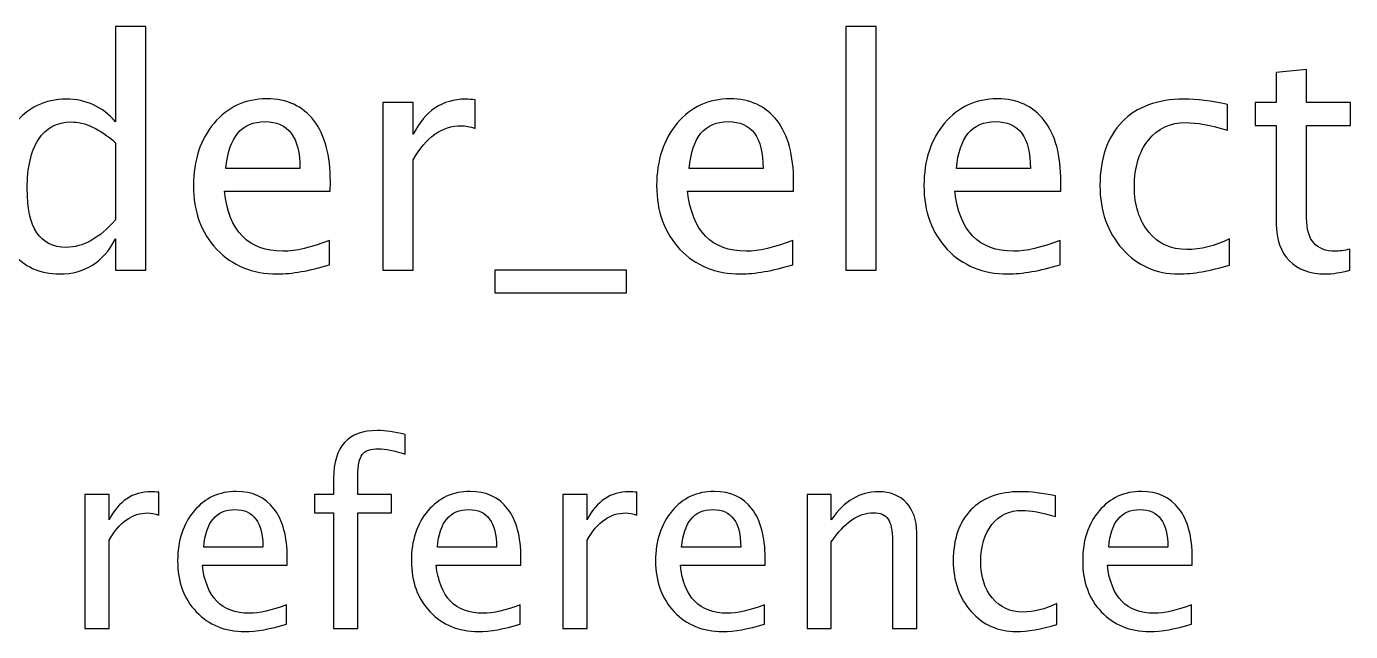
# Model space of a CAD drawing. Header units: centimetres. Extents: x -32.7 to 32.7, y -29.5 to 43.7.
# Drawn here: x -1.83 to 9.26, y 38.65 to 43.71 of the extents above; entities that cross this region are included whole.
import ezdxf

# ---------------------------------------------------------------- set-up
doc = ezdxf.new("R2010")
doc.units = ezdxf.units.CM
doc.header["$MEASUREMENT"] = 0
doc.layers.add('Layer 1', color=7, linetype='Continuous')

msp = doc.modelspace()

# ---------------------------------------------------------------- linework, layer by layer
at = {"layer": 'Layer 1'}
for points, knots in [([(-1.07926, 41.67044), (-1.07926, 41.67044), (-1.07926, 41.9337), (-1.07926, 41.9337), (-1.07926, 41.9337), (-1.18289, 41.73703), (-1.33899, 41.63869), (-1.54757, 41.63869), (-1.54757, 41.63869), (-1.71691, 41.63869), (-1.85008, 41.69999), (-1.94709, 41.82302), (-1.94709, 41.82302), (-2.04411, 41.94605), (-2.09262, 42.11406), (-2.09262, 42.32705), (-2.09262, 42.32705), (-2.09262, 42.55988), (-2.03749, 42.74729), (-1.92769, 42.88929), (-1.92769, 42.88929), (-1.81745, 43.03084), (-1.67281, 43.10183), (-1.49333, 43.10183), (-1.49333, 43.10183), (-1.32709, 43.10183), (-1.18862, 43.03833), (-1.07926, 42.91089), (-1.07926, 42.91089), (-1.07926, 42.91089), (-1.07926, 43.71037), (-1.07926, 43.71037), (-1.07926, 43.71037), (-1.07926, 43.71037), (-0.82526, 43.71037), (-0.82526, 43.71037), (-0.82526, 43.71037), (-0.82526, 43.71037), (-0.82526, 41.67044), (-0.82526, 41.67044), (-0.82526, 41.67044), (-0.82526, 41.67044), (-1.07926, 41.67044), (-1.07926, 41.67044)], [0, 0, 0, 0, 0.08333333, 0.08333333, 0.08333333, 0.08333333, 0.16666667, 0.16666667, 0.16666667, 0.16666667, 0.25, 0.25, 0.25, 0.25, 0.33333333, 0.33333333, 0.33333333, 0.33333333, 0.41666667, 0.41666667, 0.41666667, 0.41666667, 0.5, 0.5, 0.5, 0.5, 0.58333333, 0.58333333, 0.58333333, 0.58333333, 0.66666667, 0.66666667, 0.66666667, 0.66666667, 0.75, 0.75, 0.75, 0.75, 0.83333333, 0.83333333, 0.83333333, 0.83333333, 1, 1, 1, 1]), ([(5.03746, 41.67044), (5.03746, 41.67044), (5.03746, 43.71037), (5.03746, 43.71037), (5.03746, 43.71037), (5.03746, 43.71037), (5.29146, 43.71037), (5.29146, 43.71037), (5.29146, 43.71037), (5.29146, 43.71037), (5.29146, 41.67044), (5.29146, 41.67044), (5.29146, 41.67044), (5.29146, 41.67044), (5.03746, 41.67044), (5.03746, 41.67044)], [0, 0, 0, 0, 0.2, 0.2, 0.2, 0.2, 0.4, 0.4, 0.4, 0.4, 0.6, 0.6, 0.6, 0.6, 1, 1, 1, 1]), ([(9.25844, 41.67088), (9.17995, 41.64927), (9.1116, 41.63869), (9.05383, 41.63869), (9.05383, 41.63869), (8.92418, 41.63869), (8.8232, 41.67573), (8.75088, 41.74981), (8.75088, 41.74981), (8.67812, 41.8239), (8.64196, 41.92664), (8.64196, 42.0585), (8.64196, 42.0585), (8.64196, 42.0585), (8.64196, 42.88223), (8.64196, 42.88223), (8.64196, 42.88223), (8.64196, 42.88223), (8.46646, 42.88223), (8.46646, 42.88223), (8.46646, 42.88223), (8.46646, 42.88223), (8.46646, 43.07273), (8.46646, 43.07273), (8.46646, 43.07273), (8.46646, 43.07273), (8.64196, 43.07273), (8.64196, 43.07273), (8.64196, 43.07273), (8.64196, 43.07273), (8.64196, 43.32629), (8.64196, 43.32629), (8.64196, 43.32629), (8.64196, 43.32629), (8.89596, 43.35054), (8.89596, 43.35054), (8.89596, 43.35054), (8.89596, 43.35054), (8.89596, 43.07273), (8.89596, 43.07273), (8.89596, 43.07273), (8.89596, 43.07273), (9.26373, 43.07273), (9.26373, 43.07273), (9.26373, 43.07273), (9.26373, 43.07273), (9.26373, 42.88223), (9.26373, 42.88223), (9.26373, 42.88223), (9.26373, 42.88223), (8.89596, 42.88223), (8.89596, 42.88223), (8.89596, 42.88223), (8.89596, 42.88223), (8.89596, 42.10436), (8.89596, 42.10436), (8.89596, 42.10436), (8.89596, 41.92091), (8.97578, 41.82919), (9.13497, 41.82919), (9.13497, 41.82919), (9.16892, 41.82919), (9.20993, 41.83492), (9.25844, 41.84595), (9.25844, 41.84595), (9.25844, 41.84595), (9.25844, 41.67088), (9.25844, 41.67088)], [0, 0, 0, 0, 0.05555556, 0.05555556, 0.05555556, 0.05555556, 0.11111111, 0.11111111, 0.11111111, 0.11111111, 0.16666667, 0.16666667, 0.16666667, 0.16666667, 0.22222222, 0.22222222, 0.22222222, 0.22222222, 0.27777778, 0.27777778, 0.27777778, 0.27777778, 0.33333333, 0.33333333, 0.33333333, 0.33333333, 0.38888889, 0.38888889, 0.38888889, 0.38888889, 0.44444444, 0.44444444, 0.44444444, 0.44444444, 0.5, 0.5, 0.5, 0.5, 0.55555556, 0.55555556, 0.55555556, 0.55555556, 0.61111111, 0.61111111, 0.61111111, 0.61111111, 0.66666667, 0.66666667, 0.66666667, 0.66666667, 0.72222222, 0.72222222, 0.72222222, 0.72222222, 0.77777778, 0.77777778, 0.77777778, 0.77777778, 0.83333333, 0.83333333, 0.83333333, 0.83333333, 0.88888889, 0.88888889, 0.88888889, 0.88888889, 1, 1, 1, 1]), ([(0.71285, 41.71542), (0.54219, 41.66427), (0.39623, 41.63869), (0.27452, 41.63869), (0.27452, 41.63869), (0.06682, 41.63869), (-0.10207, 41.70748), (-0.23215, 41.84462), (-0.23215, 41.84462), (-0.36224, 41.98177), (-0.42751, 42.15948), (-0.42751, 42.3782), (-0.42751, 42.3782), (-0.42751, 42.59031), (-0.37018, 42.76449), (-0.25509, 42.90075), (-0.25509, 42.90075), (-0.13999, 43.03657), (0.00729, 43.10448), (0.18677, 43.10448), (0.18677, 43.10448), (0.35654, 43.10448), (0.48795, 43.04407), (0.58056, 42.92324), (0.58056, 42.92324), (0.67316, 42.80241), (0.71946, 42.63132), (0.71946, 42.40951), (0.71946, 42.40951), (0.71946, 42.40951), (0.71814, 42.3319), (0.71814, 42.3319), (0.71814, 42.3319), (0.71814, 42.3319), (-0.16821, 42.3319), (-0.16821, 42.3319), (-0.16821, 42.3319), (-0.13117, 41.99676), (0.03243, 41.82919), (0.32215, 41.82919), (0.32215, 41.82919), (0.42842, 41.82919), (0.55851, 41.85918), (0.71285, 41.91915), (0.71285, 41.91915), (0.71285, 41.91915), (0.71285, 41.71542), (0.71285, 41.71542)], [0, 0, 0, 0, 0.07692308, 0.07692308, 0.07692308, 0.07692308, 0.15384615, 0.15384615, 0.15384615, 0.15384615, 0.23076923, 0.23076923, 0.23076923, 0.23076923, 0.30769231, 0.30769231, 0.30769231, 0.30769231, 0.38461538, 0.38461538, 0.38461538, 0.38461538, 0.46153846, 0.46153846, 0.46153846, 0.46153846, 0.53846154, 0.53846154, 0.53846154, 0.53846154, 0.61538462, 0.61538462, 0.61538462, 0.61538462, 0.69230769, 0.69230769, 0.69230769, 0.69230769, 0.76923077, 0.76923077, 0.76923077, 0.76923077, 0.84615385, 0.84615385, 0.84615385, 0.84615385, 1, 1, 1, 1]), ([(1.15779, 41.67044), (1.15779, 41.67044), (1.15779, 43.07273), (1.15779, 43.07273), (1.15779, 43.07273), (1.15779, 43.07273), (1.41179, 43.07273), (1.41179, 43.07273), (1.41179, 43.07273), (1.41179, 43.07273), (1.41179, 42.80771), (1.41179, 42.80771), (1.41179, 42.80771), (1.51277, 43.00394), (1.65917, 43.10183), (1.85144, 43.10183), (1.85144, 43.10183), (1.87746, 43.10183), (1.9048, 43.09963), (1.93302, 43.09522), (1.93302, 43.09522), (1.93302, 43.09522), (1.93302, 42.85754), (1.93302, 42.85754), (1.93302, 42.85754), (1.88892, 42.87209), (1.85012, 42.87958), (1.8166, 42.87958), (1.8166, 42.87958), (1.65521, 42.87958), (1.52027, 42.78433), (1.41179, 42.59339), (1.41179, 42.59339), (1.41179, 42.59339), (1.41179, 41.67044), (1.41179, 41.67044), (1.41179, 41.67044), (1.41179, 41.67044), (1.15779, 41.67044), (1.15779, 41.67044)], [0, 0, 0, 0, 0.09090909, 0.09090909, 0.09090909, 0.09090909, 0.18181818, 0.18181818, 0.18181818, 0.18181818, 0.27272727, 0.27272727, 0.27272727, 0.27272727, 0.36363636, 0.36363636, 0.36363636, 0.36363636, 0.45454545, 0.45454545, 0.45454545, 0.45454545, 0.54545455, 0.54545455, 0.54545455, 0.54545455, 0.63636364, 0.63636364, 0.63636364, 0.63636364, 0.72727273, 0.72727273, 0.72727273, 0.72727273, 0.81818182, 0.81818182, 0.81818182, 0.81818182, 1, 1, 1, 1]), ([(4.59252, 41.71542), (4.42186, 41.66427), (4.2759, 41.63869), (4.15419, 41.63869), (4.15419, 41.63869), (3.94649, 41.63869), (3.7776, 41.70748), (3.64752, 41.84462), (3.64752, 41.84462), (3.51743, 41.98177), (3.45216, 42.15948), (3.45216, 42.3782), (3.45216, 42.3782), (3.45216, 42.59031), (3.50949, 42.76449), (3.62458, 42.90075), (3.62458, 42.90075), (3.73968, 43.03657), (3.88696, 43.10448), (4.06644, 43.10448), (4.06644, 43.10448), (4.23621, 43.10448), (4.36762, 43.04407), (4.46023, 42.92324), (4.46023, 42.92324), (4.55283, 42.80241), (4.59913, 42.63132), (4.59913, 42.40951), (4.59913, 42.40951), (4.59913, 42.40951), (4.59781, 42.3319), (4.59781, 42.3319), (4.59781, 42.3319), (4.59781, 42.3319), (3.71146, 42.3319), (3.71146, 42.3319), (3.71146, 42.3319), (3.7485, 41.99676), (3.9121, 41.82919), (4.20182, 41.82919), (4.20182, 41.82919), (4.30809, 41.82919), (4.43818, 41.85918), (4.59252, 41.91915), (4.59252, 41.91915), (4.59252, 41.91915), (4.59252, 41.71542), (4.59252, 41.71542)], [0, 0, 0, 0, 0.07692308, 0.07692308, 0.07692308, 0.07692308, 0.15384615, 0.15384615, 0.15384615, 0.15384615, 0.23076923, 0.23076923, 0.23076923, 0.23076923, 0.30769231, 0.30769231, 0.30769231, 0.30769231, 0.38461538, 0.38461538, 0.38461538, 0.38461538, 0.46153846, 0.46153846, 0.46153846, 0.46153846, 0.53846154, 0.53846154, 0.53846154, 0.53846154, 0.61538462, 0.61538462, 0.61538462, 0.61538462, 0.69230769, 0.69230769, 0.69230769, 0.69230769, 0.76923077, 0.76923077, 0.76923077, 0.76923077, 0.84615385, 0.84615385, 0.84615385, 0.84615385, 1, 1, 1, 1]), ([(6.83133, 41.71542), (6.66067, 41.66427), (6.51471, 41.63869), (6.393, 41.63869), (6.393, 41.63869), (6.1853, 41.63869), (6.01641, 41.70748), (5.88633, 41.84462), (5.88633, 41.84462), (5.75624, 41.98177), (5.69097, 42.15948), (5.69097, 42.3782), (5.69097, 42.3782), (5.69097, 42.59031), (5.7483, 42.76449), (5.86339, 42.90075), (5.86339, 42.90075), (5.97849, 43.03657), (6.12577, 43.10448), (6.30525, 43.10448), (6.30525, 43.10448), (6.47502, 43.10448), (6.60643, 43.04407), (6.69904, 42.92324), (6.69904, 42.92324), (6.79164, 42.80241), (6.83794, 42.63132), (6.83794, 42.40951), (6.83794, 42.40951), (6.83794, 42.40951), (6.83662, 42.3319), (6.83662, 42.3319), (6.83662, 42.3319), (6.83662, 42.3319), (5.95027, 42.3319), (5.95027, 42.3319), (5.95027, 42.3319), (5.98731, 41.99676), (6.15091, 41.82919), (6.44063, 41.82919), (6.44063, 41.82919), (6.5469, 41.82919), (6.67699, 41.85918), (6.83133, 41.91915), (6.83133, 41.91915), (6.83133, 41.91915), (6.83133, 41.71542), (6.83133, 41.71542)], [0, 0, 0, 0, 0.07692308, 0.07692308, 0.07692308, 0.07692308, 0.15384615, 0.15384615, 0.15384615, 0.15384615, 0.23076923, 0.23076923, 0.23076923, 0.23076923, 0.30769231, 0.30769231, 0.30769231, 0.30769231, 0.38461538, 0.38461538, 0.38461538, 0.38461538, 0.46153846, 0.46153846, 0.46153846, 0.46153846, 0.53846154, 0.53846154, 0.53846154, 0.53846154, 0.61538462, 0.61538462, 0.61538462, 0.61538462, 0.69230769, 0.69230769, 0.69230769, 0.69230769, 0.76923077, 0.76923077, 0.76923077, 0.76923077, 0.84615385, 0.84615385, 0.84615385, 0.84615385, 1, 1, 1, 1]), ([(8.24994, 41.71277), (8.08545, 41.66338), (7.94346, 41.63869), (7.82396, 41.63869), (7.82396, 41.63869), (7.63434, 41.63869), (7.47735, 41.7088), (7.35256, 41.84859), (7.35256, 41.84859), (7.22776, 41.98882), (7.16514, 42.16565), (7.16514, 42.37864), (7.16514, 42.37864), (7.16514, 42.60618), (7.22688, 42.78389), (7.35035, 42.91089), (7.35035, 42.91089), (7.47382, 43.03833), (7.64624, 43.10183), (7.86761, 43.10183), (7.86761, 43.10183), (7.97653, 43.10183), (8.09912, 43.08684), (8.23406, 43.05685), (8.23406, 43.05685), (8.23406, 43.05685), (8.23406, 42.84254), (8.23406, 42.84254), (8.23406, 42.84254), (8.09074, 42.88488), (7.97389, 42.90604), (7.88393, 42.90604), (7.88393, 42.90604), (7.7534, 42.90604), (7.64889, 42.85709), (7.57084, 42.75964), (7.57084, 42.75964), (7.49279, 42.66219), (7.45354, 42.5321), (7.45354, 42.36982), (7.45354, 42.36982), (7.45354, 42.21239), (7.49411, 42.08539), (7.57481, 41.98794), (7.57481, 41.98794), (7.65551, 41.89093), (7.7609, 41.84242), (7.89187, 41.84242), (7.89187, 41.84242), (8.00784, 41.84242), (8.1269, 41.87241), (8.24994, 41.93238), (8.24994, 41.93238), (8.24994, 41.93238), (8.24994, 41.71277), (8.24994, 41.71277)], [0, 0, 0, 0, 0.06666667, 0.06666667, 0.06666667, 0.06666667, 0.13333333, 0.13333333, 0.13333333, 0.13333333, 0.2, 0.2, 0.2, 0.2, 0.26666667, 0.26666667, 0.26666667, 0.26666667, 0.33333333, 0.33333333, 0.33333333, 0.33333333, 0.4, 0.4, 0.4, 0.4, 0.46666667, 0.46666667, 0.46666667, 0.46666667, 0.53333333, 0.53333333, 0.53333333, 0.53333333, 0.6, 0.6, 0.6, 0.6, 0.66666667, 0.66666667, 0.66666667, 0.66666667, 0.73333333, 0.73333333, 0.73333333, 0.73333333, 0.8, 0.8, 0.8, 0.8, 0.86666667, 0.86666667, 0.86666667, 0.86666667, 1, 1, 1, 1]), ([(-1.07926, 42.73715), (-1.21111, 42.85313), (-1.33591, 42.91133), (-1.45409, 42.91133), (-1.45409, 42.91133), (-1.5705, 42.91133), (-1.66046, 42.86283), (-1.7244, 42.76537), (-1.7244, 42.76537), (-1.78834, 42.66836), (-1.82009, 42.53078), (-1.82009, 42.35262), (-1.82009, 42.35262), (-1.82009, 42.02498), (-1.71162, 41.86094), (-1.49422, 41.86094), (-1.49422, 41.86094), (-1.35311, 41.86094), (-1.21464, 41.93811), (-1.07926, 42.09201), (-1.07926, 42.09201), (-1.07926, 42.09201), (-1.07926, 42.73715), (-1.07926, 42.73715)], [0, 0, 0, 0, 0.14285714, 0.14285714, 0.14285714, 0.14285714, 0.28571429, 0.28571429, 0.28571429, 0.28571429, 0.42857143, 0.42857143, 0.42857143, 0.42857143, 0.57142857, 0.57142857, 0.57142857, 0.57142857, 0.71428571, 0.71428571, 0.71428571, 0.71428571, 1, 1, 1, 1]), ([(-0.15498, 42.5224), (-0.15498, 42.5224), (0.46414, 42.5224), (0.46414, 42.5224), (0.46414, 42.5224), (0.46414, 42.78345), (0.36668, 42.91398), (0.17222, 42.91398), (0.17222, 42.91398), (-0.02358, 42.91398), (-0.1325, 42.78345), (-0.15498, 42.5224)], [0, 0, 0, 0, 0.25, 0.25, 0.25, 0.25, 0.5, 0.5, 0.5, 0.5, 1, 1, 1, 1]), ([(3.72469, 42.5224), (3.72469, 42.5224), (4.34381, 42.5224), (4.34381, 42.5224), (4.34381, 42.5224), (4.34381, 42.78345), (4.24635, 42.91398), (4.05189, 42.91398), (4.05189, 42.91398), (3.85609, 42.91398), (3.74717, 42.78345), (3.72469, 42.5224)], [0, 0, 0, 0, 0.25, 0.25, 0.25, 0.25, 0.5, 0.5, 0.5, 0.5, 1, 1, 1, 1]), ([(5.9635, 42.5224), (5.9635, 42.5224), (6.58262, 42.5224), (6.58262, 42.5224), (6.58262, 42.5224), (6.58262, 42.78345), (6.48516, 42.91398), (6.2907, 42.91398), (6.2907, 42.91398), (6.0949, 42.91398), (5.98598, 42.78345), (5.9635, 42.5224)], [0, 0, 0, 0, 0.25, 0.25, 0.25, 0.25, 0.5, 0.5, 0.5, 0.5, 1, 1, 1, 1]), ([(2.0975, 41.47994), (2.0975, 41.47994), (2.0975, 41.67044), (2.0975, 41.67044), (2.0975, 41.67044), (2.0975, 41.67044), (3.19817, 41.67044), (3.19817, 41.67044), (3.19817, 41.67044), (3.19817, 41.67044), (3.19817, 41.47994), (3.19817, 41.47994), (3.19817, 41.47994), (3.19817, 41.47994), (2.0975, 41.47994), (2.0975, 41.47994)], [0, 0, 0, 0, 0.2, 0.2, 0.2, 0.2, 0.4, 0.4, 0.4, 0.4, 0.6, 0.6, 0.6, 0.6, 1, 1, 1, 1]), ([(0.7465, 38.67044), (0.7465, 38.67044), (0.7465, 39.63987), (0.7465, 39.63987), (0.7465, 39.63987), (0.7465, 39.63987), (0.5874, 39.63987), (0.5874, 39.63987), (0.5874, 39.63987), (0.5874, 39.63987), (0.5874, 39.79228), (0.5874, 39.79228), (0.5874, 39.79228), (0.5874, 39.79228), (0.7465, 39.79228), (0.7465, 39.79228), (0.7465, 39.79228), (0.7465, 39.79228), (0.7465, 39.92668), (0.7465, 39.92668), (0.7465, 39.92668), (0.7465, 40.19409), (0.86856, 40.32779), (1.11268, 40.32779), (1.11268, 40.32779), (1.18112, 40.32779), (1.25873, 40.3165), (1.34552, 40.29393), (1.34552, 40.29393), (1.34552, 40.29393), (1.34552, 40.13094), (1.34552, 40.13094), (1.34552, 40.13094), (1.25344, 40.16058), (1.17971, 40.17539), (1.12433, 40.17539), (1.12433, 40.17539), (1.05695, 40.17539), (1.01108, 40.15952), (0.98674, 40.12741), (0.98674, 40.12741), (0.96205, 40.09531), (0.9497, 40.03569), (0.9497, 39.94856), (0.9497, 39.94856), (0.9497, 39.94856), (0.9497, 39.79228), (0.9497, 39.79228), (0.9497, 39.79228), (0.9497, 39.79228), (1.23157, 39.79228), (1.23157, 39.79228), (1.23157, 39.79228), (1.23157, 39.79228), (1.23157, 39.63987), (1.23157, 39.63987), (1.23157, 39.63987), (1.23157, 39.63987), (0.9497, 39.63987), (0.9497, 39.63987), (0.9497, 39.63987), (0.9497, 39.63987), (0.9497, 38.67044), (0.9497, 38.67044), (0.9497, 38.67044), (0.9497, 38.67044), (0.7465, 38.67044), (0.7465, 38.67044)], [0, 0, 0, 0, 0.05555556, 0.05555556, 0.05555556, 0.05555556, 0.11111111, 0.11111111, 0.11111111, 0.11111111, 0.16666667, 0.16666667, 0.16666667, 0.16666667, 0.22222222, 0.22222222, 0.22222222, 0.22222222, 0.27777778, 0.27777778, 0.27777778, 0.27777778, 0.33333333, 0.33333333, 0.33333333, 0.33333333, 0.38888889, 0.38888889, 0.38888889, 0.38888889, 0.44444444, 0.44444444, 0.44444444, 0.44444444, 0.5, 0.5, 0.5, 0.5, 0.55555556, 0.55555556, 0.55555556, 0.55555556, 0.61111111, 0.61111111, 0.61111111, 0.61111111, 0.66666667, 0.66666667, 0.66666667, 0.66666667, 0.72222222, 0.72222222, 0.72222222, 0.72222222, 0.77777778, 0.77777778, 0.77777778, 0.77777778, 0.83333333, 0.83333333, 0.83333333, 0.83333333, 0.88888889, 0.88888889, 0.88888889, 0.88888889, 1, 1, 1, 1]), ([(-1.33701, 38.67044), (-1.33701, 38.67044), (-1.33701, 39.79228), (-1.33701, 39.79228), (-1.33701, 39.79228), (-1.33701, 39.79228), (-1.13381, 39.79228), (-1.13381, 39.79228), (-1.13381, 39.79228), (-1.13381, 39.79228), (-1.13381, 39.58026), (-1.13381, 39.58026), (-1.13381, 39.58026), (-1.05302, 39.73724), (-0.9359, 39.81556), (-0.78209, 39.81556), (-0.78209, 39.81556), (-0.76128, 39.81556), (-0.7394, 39.81379), (-0.71683, 39.81027), (-0.71683, 39.81027), (-0.71683, 39.81027), (-0.71683, 39.62012), (-0.71683, 39.62012), (-0.71683, 39.62012), (-0.7521, 39.63176), (-0.78315, 39.63776), (-0.80996, 39.63776), (-0.80996, 39.63776), (-0.93908, 39.63776), (-1.04703, 39.56156), (-1.13381, 39.40881), (-1.13381, 39.40881), (-1.13381, 39.40881), (-1.13381, 38.67044), (-1.13381, 38.67044), (-1.13381, 38.67044), (-1.13381, 38.67044), (-1.33701, 38.67044), (-1.33701, 38.67044)], [0, 0, 0, 0, 0.09090909, 0.09090909, 0.09090909, 0.09090909, 0.18181818, 0.18181818, 0.18181818, 0.18181818, 0.27272727, 0.27272727, 0.27272727, 0.27272727, 0.36363636, 0.36363636, 0.36363636, 0.36363636, 0.45454545, 0.45454545, 0.45454545, 0.45454545, 0.54545455, 0.54545455, 0.54545455, 0.54545455, 0.63636364, 0.63636364, 0.63636364, 0.63636364, 0.72727273, 0.72727273, 0.72727273, 0.72727273, 0.81818182, 0.81818182, 0.81818182, 0.81818182, 1, 1, 1, 1]), ([(0.35244, 38.70642), (0.21592, 38.6655), (0.09915, 38.64504), (0.00178, 38.64504), (0.00178, 38.64504), (-0.16438, 38.64504), (-0.29949, 38.70007), (-0.40356, 38.80979), (-0.40356, 38.80979), (-0.50763, 38.9195), (-0.55984, 39.06167), (-0.55984, 39.23665), (-0.55984, 39.23665), (-0.55984, 39.40634), (-0.51398, 39.54568), (-0.4219, 39.65469), (-0.4219, 39.65469), (-0.32983, 39.76335), (-0.212, 39.81768), (-0.06842, 39.81768), (-0.06842, 39.81768), (0.0674, 39.81768), (0.17253, 39.76934), (0.24661, 39.67268), (0.24661, 39.67268), (0.32069, 39.57602), (0.35774, 39.43914), (0.35774, 39.2617), (0.35774, 39.2617), (0.35774, 39.2617), (0.35668, 39.19961), (0.35668, 39.19961), (0.35668, 39.19961), (0.35668, 39.19961), (-0.35241, 39.19961), (-0.35241, 39.19961), (-0.35241, 39.19961), (-0.32277, 38.9315), (-0.19189, 38.79744), (0.03988, 38.79744), (0.03988, 38.79744), (0.1249, 38.79744), (0.22897, 38.82143), (0.35244, 38.86941), (0.35244, 38.86941), (0.35244, 38.86941), (0.35244, 38.70642), (0.35244, 38.70642)], [0, 0, 0, 0, 0.07692308, 0.07692308, 0.07692308, 0.07692308, 0.15384615, 0.15384615, 0.15384615, 0.15384615, 0.23076923, 0.23076923, 0.23076923, 0.23076923, 0.30769231, 0.30769231, 0.30769231, 0.30769231, 0.38461538, 0.38461538, 0.38461538, 0.38461538, 0.46153846, 0.46153846, 0.46153846, 0.46153846, 0.53846154, 0.53846154, 0.53846154, 0.53846154, 0.61538462, 0.61538462, 0.61538462, 0.61538462, 0.69230769, 0.69230769, 0.69230769, 0.69230769, 0.76923077, 0.76923077, 0.76923077, 0.76923077, 0.84615385, 0.84615385, 0.84615385, 0.84615385, 1, 1, 1, 1]), ([(2.31001, 38.70642), (2.17349, 38.6655), (2.05672, 38.64504), (1.95935, 38.64504), (1.95935, 38.64504), (1.79319, 38.64504), (1.65808, 38.70007), (1.55401, 38.80979), (1.55401, 38.80979), (1.44994, 38.9195), (1.39773, 39.06167), (1.39773, 39.23665), (1.39773, 39.23665), (1.39773, 39.40634), (1.44359, 39.54568), (1.53567, 39.65469), (1.53567, 39.65469), (1.62774, 39.76335), (1.74557, 39.81768), (1.88915, 39.81768), (1.88915, 39.81768), (2.02497, 39.81768), (2.1301, 39.76934), (2.20418, 39.67268), (2.20418, 39.67268), (2.27826, 39.57602), (2.31531, 39.43914), (2.31531, 39.2617), (2.31531, 39.2617), (2.31531, 39.2617), (2.31425, 39.19961), (2.31425, 39.19961), (2.31425, 39.19961), (2.31425, 39.19961), (1.60516, 39.19961), (1.60516, 39.19961), (1.60516, 39.19961), (1.6348, 38.9315), (1.76568, 38.79744), (1.99745, 38.79744), (1.99745, 38.79744), (2.08247, 38.79744), (2.18654, 38.82143), (2.31001, 38.86941), (2.31001, 38.86941), (2.31001, 38.86941), (2.31001, 38.70642), (2.31001, 38.70642)], [0, 0, 0, 0, 0.07692308, 0.07692308, 0.07692308, 0.07692308, 0.15384615, 0.15384615, 0.15384615, 0.15384615, 0.23076923, 0.23076923, 0.23076923, 0.23076923, 0.30769231, 0.30769231, 0.30769231, 0.30769231, 0.38461538, 0.38461538, 0.38461538, 0.38461538, 0.46153846, 0.46153846, 0.46153846, 0.46153846, 0.53846154, 0.53846154, 0.53846154, 0.53846154, 0.61538462, 0.61538462, 0.61538462, 0.61538462, 0.69230769, 0.69230769, 0.69230769, 0.69230769, 0.76923077, 0.76923077, 0.76923077, 0.76923077, 0.84615385, 0.84615385, 0.84615385, 0.84615385, 1, 1, 1, 1]), ([(2.66597, 38.67044), (2.66597, 38.67044), (2.66597, 39.79228), (2.66597, 39.79228), (2.66597, 39.79228), (2.66597, 39.79228), (2.86917, 39.79228), (2.86917, 39.79228), (2.86917, 39.79228), (2.86917, 39.79228), (2.86917, 39.58026), (2.86917, 39.58026), (2.86917, 39.58026), (2.94996, 39.73724), (3.06708, 39.81556), (3.22089, 39.81556), (3.22089, 39.81556), (3.2417, 39.81556), (3.26358, 39.81379), (3.28615, 39.81027), (3.28615, 39.81027), (3.28615, 39.81027), (3.28615, 39.62012), (3.28615, 39.62012), (3.28615, 39.62012), (3.25088, 39.63176), (3.21983, 39.63776), (3.19302, 39.63776), (3.19302, 39.63776), (3.0639, 39.63776), (2.95595, 39.56156), (2.86917, 39.40881), (2.86917, 39.40881), (2.86917, 39.40881), (2.86917, 38.67044), (2.86917, 38.67044), (2.86917, 38.67044), (2.86917, 38.67044), (2.66597, 38.67044), (2.66597, 38.67044)], [0, 0, 0, 0, 0.09090909, 0.09090909, 0.09090909, 0.09090909, 0.18181818, 0.18181818, 0.18181818, 0.18181818, 0.27272727, 0.27272727, 0.27272727, 0.27272727, 0.36363636, 0.36363636, 0.36363636, 0.36363636, 0.45454545, 0.45454545, 0.45454545, 0.45454545, 0.54545455, 0.54545455, 0.54545455, 0.54545455, 0.63636364, 0.63636364, 0.63636364, 0.63636364, 0.72727273, 0.72727273, 0.72727273, 0.72727273, 0.81818182, 0.81818182, 0.81818182, 0.81818182, 1, 1, 1, 1]), ([(4.35542, 38.70642), (4.2189, 38.6655), (4.10213, 38.64504), (4.00476, 38.64504), (4.00476, 38.64504), (3.8386, 38.64504), (3.70349, 38.70007), (3.59942, 38.80979), (3.59942, 38.80979), (3.49535, 38.9195), (3.44314, 39.06167), (3.44314, 39.23665), (3.44314, 39.23665), (3.44314, 39.40634), (3.489, 39.54568), (3.58108, 39.65469), (3.58108, 39.65469), (3.67315, 39.76335), (3.79098, 39.81768), (3.93456, 39.81768), (3.93456, 39.81768), (4.07038, 39.81768), (4.17551, 39.76934), (4.24959, 39.67268), (4.24959, 39.67268), (4.32367, 39.57602), (4.36072, 39.43914), (4.36072, 39.2617), (4.36072, 39.2617), (4.36072, 39.2617), (4.35966, 39.19961), (4.35966, 39.19961), (4.35966, 39.19961), (4.35966, 39.19961), (3.65057, 39.19961), (3.65057, 39.19961), (3.65057, 39.19961), (3.68021, 38.9315), (3.81109, 38.79744), (4.04286, 38.79744), (4.04286, 38.79744), (4.12788, 38.79744), (4.23195, 38.82143), (4.35542, 38.86941), (4.35542, 38.86941), (4.35542, 38.86941), (4.35542, 38.70642), (4.35542, 38.70642)], [0, 0, 0, 0, 0.07692308, 0.07692308, 0.07692308, 0.07692308, 0.15384615, 0.15384615, 0.15384615, 0.15384615, 0.23076923, 0.23076923, 0.23076923, 0.23076923, 0.30769231, 0.30769231, 0.30769231, 0.30769231, 0.38461538, 0.38461538, 0.38461538, 0.38461538, 0.46153846, 0.46153846, 0.46153846, 0.46153846, 0.53846154, 0.53846154, 0.53846154, 0.53846154, 0.61538462, 0.61538462, 0.61538462, 0.61538462, 0.69230769, 0.69230769, 0.69230769, 0.69230769, 0.76923077, 0.76923077, 0.76923077, 0.76923077, 0.84615385, 0.84615385, 0.84615385, 0.84615385, 1, 1, 1, 1]), ([(4.71138, 38.67044), (4.71138, 38.67044), (4.71138, 39.79228), (4.71138, 39.79228), (4.71138, 39.79228), (4.71138, 39.79228), (4.91458, 39.79228), (4.91458, 39.79228), (4.91458, 39.79228), (4.91458, 39.79228), (4.91458, 39.58026), (4.91458, 39.58026), (4.91458, 39.58026), (5.02218, 39.73724), (5.15412, 39.81556), (5.31005, 39.81556), (5.31005, 39.81556), (5.40812, 39.81556), (5.48608, 39.78487), (5.54358, 39.72313), (5.54358, 39.72313), (5.60109, 39.66175), (5.63002, 39.57884), (5.63002, 39.47513), (5.63002, 39.47513), (5.63002, 39.47513), (5.63002, 38.67044), (5.63002, 38.67044), (5.63002, 38.67044), (5.63002, 38.67044), (5.42681, 38.67044), (5.42681, 38.67044), (5.42681, 38.67044), (5.42681, 38.67044), (5.42681, 39.40881), (5.42681, 39.40881), (5.42681, 39.40881), (5.42681, 39.49206), (5.41447, 39.55133), (5.39013, 39.58661), (5.39013, 39.58661), (5.36543, 39.62224), (5.32486, 39.63987), (5.26806, 39.63987), (5.26806, 39.63987), (5.14318, 39.63987), (5.02535, 39.55838), (4.91458, 39.3954), (4.91458, 39.3954), (4.91458, 39.3954), (4.91458, 38.67044), (4.91458, 38.67044), (4.91458, 38.67044), (4.91458, 38.67044), (4.71138, 38.67044), (4.71138, 38.67044)], [0, 0, 0, 0, 0.06666667, 0.06666667, 0.06666667, 0.06666667, 0.13333333, 0.13333333, 0.13333333, 0.13333333, 0.2, 0.2, 0.2, 0.2, 0.26666667, 0.26666667, 0.26666667, 0.26666667, 0.33333333, 0.33333333, 0.33333333, 0.33333333, 0.4, 0.4, 0.4, 0.4, 0.46666667, 0.46666667, 0.46666667, 0.46666667, 0.53333333, 0.53333333, 0.53333333, 0.53333333, 0.6, 0.6, 0.6, 0.6, 0.66666667, 0.66666667, 0.66666667, 0.66666667, 0.73333333, 0.73333333, 0.73333333, 0.73333333, 0.8, 0.8, 0.8, 0.8, 0.86666667, 0.86666667, 0.86666667, 0.86666667, 1, 1, 1, 1]), ([(6.80406, 38.70431), (6.67248, 38.6648), (6.55888, 38.64504), (6.46328, 38.64504), (6.46328, 38.64504), (6.31159, 38.64504), (6.186, 38.70113), (6.08616, 38.81296), (6.08616, 38.81296), (5.98632, 38.92515), (5.93623, 39.06661), (5.93623, 39.237), (5.93623, 39.237), (5.93623, 39.41904), (5.98562, 39.56121), (6.0844, 39.66281), (6.0844, 39.66281), (6.18318, 39.76476), (6.32111, 39.81556), (6.49821, 39.81556), (6.49821, 39.81556), (6.58534, 39.81556), (6.68341, 39.80356), (6.79136, 39.77958), (6.79136, 39.77958), (6.79136, 39.77958), (6.79136, 39.60812), (6.79136, 39.60812), (6.79136, 39.60812), (6.67671, 39.64199), (6.58323, 39.65892), (6.51126, 39.65892), (6.51126, 39.65892), (6.40684, 39.65892), (6.32323, 39.61977), (6.26079, 39.5418), (6.26079, 39.5418), (6.19834, 39.46384), (6.16695, 39.35977), (6.16695, 39.22995), (6.16695, 39.22995), (6.16695, 39.104), (6.1994, 39.0024), (6.26396, 38.92444), (6.26396, 38.92444), (6.32852, 38.84683), (6.41283, 38.80802), (6.51761, 38.80802), (6.51761, 38.80802), (6.61039, 38.80802), (6.70564, 38.83201), (6.80406, 38.87999), (6.80406, 38.87999), (6.80406, 38.87999), (6.80406, 38.70431), (6.80406, 38.70431)], [0, 0, 0, 0, 0.06666667, 0.06666667, 0.06666667, 0.06666667, 0.13333333, 0.13333333, 0.13333333, 0.13333333, 0.2, 0.2, 0.2, 0.2, 0.26666667, 0.26666667, 0.26666667, 0.26666667, 0.33333333, 0.33333333, 0.33333333, 0.33333333, 0.4, 0.4, 0.4, 0.4, 0.46666667, 0.46666667, 0.46666667, 0.46666667, 0.53333333, 0.53333333, 0.53333333, 0.53333333, 0.6, 0.6, 0.6, 0.6, 0.66666667, 0.66666667, 0.66666667, 0.66666667, 0.73333333, 0.73333333, 0.73333333, 0.73333333, 0.8, 0.8, 0.8, 0.8, 0.86666667, 0.86666667, 0.86666667, 0.86666667, 1, 1, 1, 1]), ([(7.9326, 38.70642), (7.79608, 38.6655), (7.67931, 38.64504), (7.58194, 38.64504), (7.58194, 38.64504), (7.41578, 38.64504), (7.28067, 38.70007), (7.1766, 38.80979), (7.1766, 38.80979), (7.07253, 38.9195), (7.02032, 39.06167), (7.02032, 39.23665), (7.02032, 39.23665), (7.02032, 39.40634), (7.06618, 39.54568), (7.15826, 39.65469), (7.15826, 39.65469), (7.25033, 39.76335), (7.36816, 39.81768), (7.51174, 39.81768), (7.51174, 39.81768), (7.64756, 39.81768), (7.75269, 39.76934), (7.82677, 39.67268), (7.82677, 39.67268), (7.90085, 39.57602), (7.9379, 39.43914), (7.9379, 39.2617), (7.9379, 39.2617), (7.9379, 39.2617), (7.93684, 39.19961), (7.93684, 39.19961), (7.93684, 39.19961), (7.93684, 39.19961), (7.22775, 39.19961), (7.22775, 39.19961), (7.22775, 39.19961), (7.25739, 38.9315), (7.38827, 38.79744), (7.62004, 38.79744), (7.62004, 38.79744), (7.70506, 38.79744), (7.80913, 38.82143), (7.9326, 38.86941), (7.9326, 38.86941), (7.9326, 38.86941), (7.9326, 38.70642), (7.9326, 38.70642)], [0, 0, 0, 0, 0.07692308, 0.07692308, 0.07692308, 0.07692308, 0.15384615, 0.15384615, 0.15384615, 0.15384615, 0.23076923, 0.23076923, 0.23076923, 0.23076923, 0.30769231, 0.30769231, 0.30769231, 0.30769231, 0.38461538, 0.38461538, 0.38461538, 0.38461538, 0.46153846, 0.46153846, 0.46153846, 0.46153846, 0.53846154, 0.53846154, 0.53846154, 0.53846154, 0.61538462, 0.61538462, 0.61538462, 0.61538462, 0.69230769, 0.69230769, 0.69230769, 0.69230769, 0.76923077, 0.76923077, 0.76923077, 0.76923077, 0.84615385, 0.84615385, 0.84615385, 0.84615385, 1, 1, 1, 1]), ([(-0.34182, 39.35201), (-0.34182, 39.35201), (0.15348, 39.35201), (0.15348, 39.35201), (0.15348, 39.35201), (0.15348, 39.56085), (0.07551, 39.66527), (-0.08006, 39.66527), (-0.08006, 39.66527), (-0.23669, 39.66527), (-0.32383, 39.56085), (-0.34182, 39.35201)], [0, 0, 0, 0, 0.25, 0.25, 0.25, 0.25, 0.5, 0.5, 0.5, 0.5, 1, 1, 1, 1]), ([(1.61575, 39.35201), (1.61575, 39.35201), (2.11105, 39.35201), (2.11105, 39.35201), (2.11105, 39.35201), (2.11105, 39.56085), (2.03308, 39.66527), (1.87751, 39.66527), (1.87751, 39.66527), (1.72088, 39.66527), (1.63374, 39.56085), (1.61575, 39.35201)], [0, 0, 0, 0, 0.25, 0.25, 0.25, 0.25, 0.5, 0.5, 0.5, 0.5, 1, 1, 1, 1]), ([(3.66116, 39.35201), (3.66116, 39.35201), (4.15646, 39.35201), (4.15646, 39.35201), (4.15646, 39.35201), (4.15646, 39.56085), (4.07849, 39.66527), (3.92292, 39.66527), (3.92292, 39.66527), (3.76629, 39.66527), (3.67915, 39.56085), (3.66116, 39.35201)], [0, 0, 0, 0, 0.25, 0.25, 0.25, 0.25, 0.5, 0.5, 0.5, 0.5, 1, 1, 1, 1]), ([(7.23834, 39.35201), (7.23834, 39.35201), (7.73364, 39.35201), (7.73364, 39.35201), (7.73364, 39.35201), (7.73364, 39.56085), (7.65567, 39.66527), (7.5001, 39.66527), (7.5001, 39.66527), (7.34347, 39.66527), (7.25633, 39.56085), (7.23834, 39.35201)], [0, 0, 0, 0, 0.25, 0.25, 0.25, 0.25, 0.5, 0.5, 0.5, 0.5, 1, 1, 1, 1])]:
    msp.add_open_spline(points, degree=3, knots=knots, dxfattribs=at)

doc.saveas('drawing.dxf')
